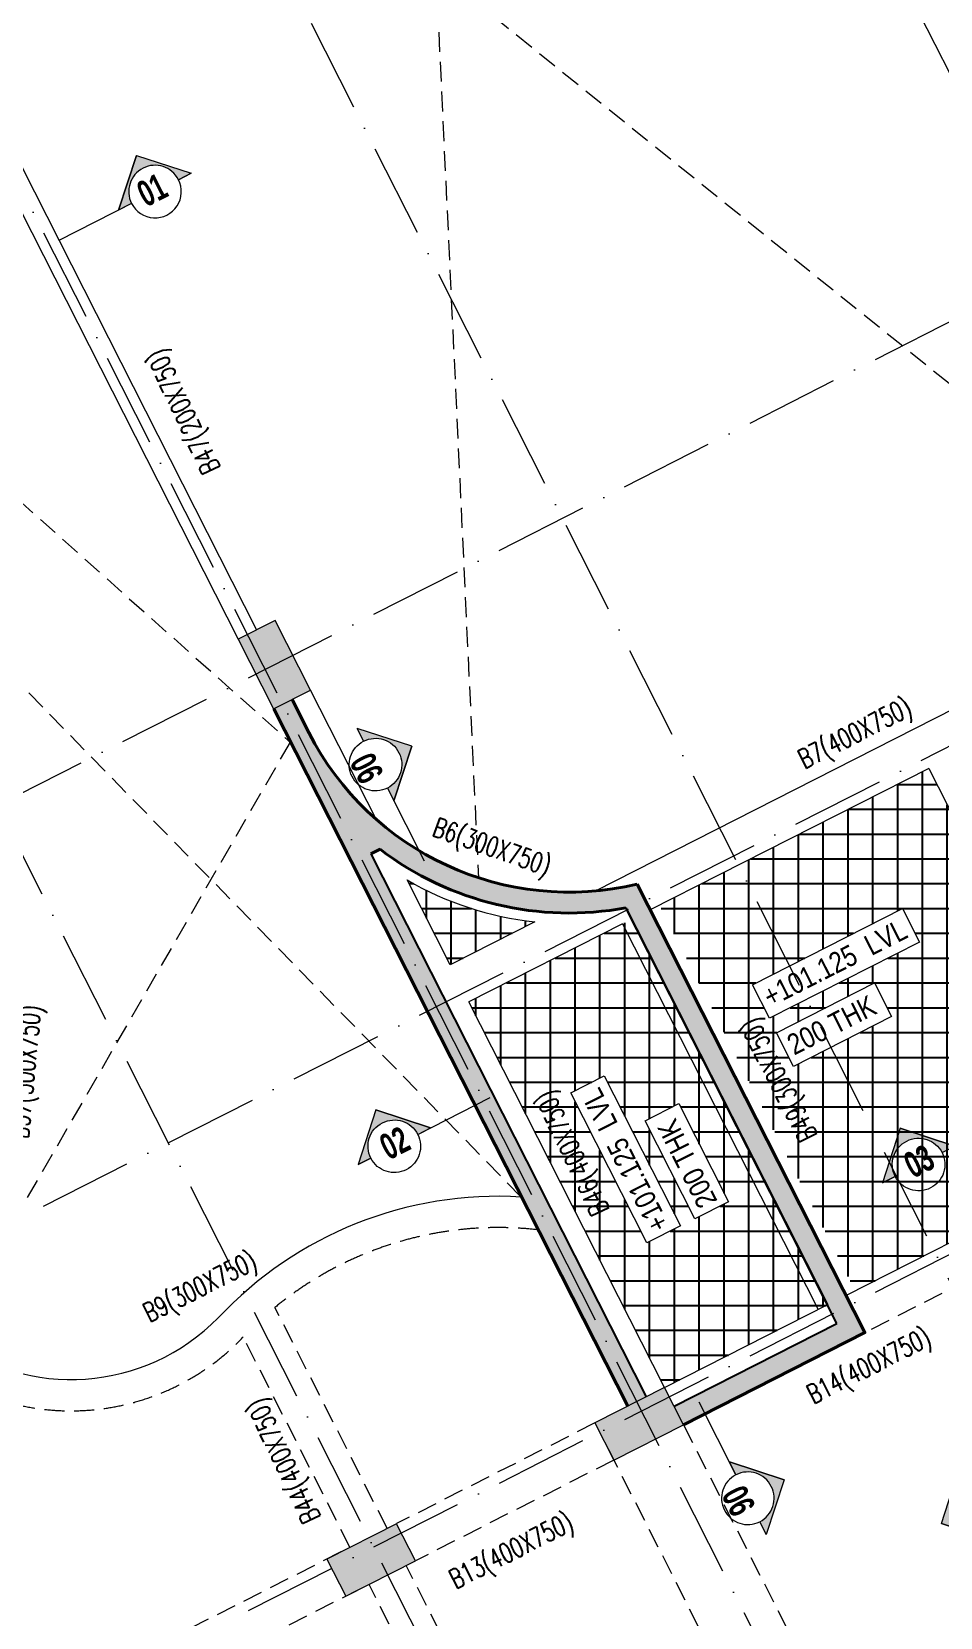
# Model space of a CAD drawing. Header units: millimetres. Extents: x 38 to 25171369, y -3 to 53837.
# Drawn here: x 16453 to 25174, y 26774 to 41989 of the extents above; entities that cross this region are included whole.
import ezdxf

# ---------------------------------------------------------------- set-up
doc = ezdxf.new("R2010")
doc.units = ezdxf.units.MM
for name, pattern in [('ACAD_ISO10W100', [18, 12, -3, 0, -3]), ('CONTINOUS', [0]), ('HIDDEN', [9.524999999999999, 6.349999999999999, -3.174999999999999])]:
    doc.linetypes.add(name, pattern=pattern)
for name, color, linetype, lineweight in [('Elevation-1', 41, 'Continuous', 20), ('G-ANNO-SYMB', 111, 'Continuous', 9), ('Grids', 9, 'ACAD_ISO10W100', 5), ('S - SLAB TXT', 2, 'Continuous', 13), ('S-BEAM-IDEN', 2, 'Continuous', 9), ('S-COL HATCH', 8, 'Continuous', 0), ('S-COLUMN', 6, 'Continuous', 9), ('slab thk box', 8, 'Continuous', 15), ('STR-BEAM', 2, 'CONTINOUS', 18), ('STR-CUTOUT', 1, 'Continuous', 13), ('Wall', 2, 'Continuous', 40)]:
    doc.layers.add(name, color=color, linetype=linetype, lineweight=lineweight)
for name, color, linetype in [('ENV', 8, 'Continuous'), ('Hatch', 8, 'Continuous'), ('S- Structural', 5, 'Continuous')]:
    doc.layers.add(name, color=color, linetype=linetype)
doc.styles.add('ROMANS', font='simplex.shx', dxfattribs={"width": 0.75})
doc.styles.add('S - GRID TXT', font='ARIALN.TTF')
doc.styles.add('Swis721 LtCn BT_B', font='', dxfattribs={"width": 0.9, "height": 249.9999999999997})
doc.styles.get('Swis721 LtCn BT_B').set_extended_font_data('Swis721 LtCn BT', bold=True)
pattern_1 = [(76.91904912068716, (8481941.156514376, -10380930.33164505), (169.6605453855768, 68.26864144296876), [19.04999999999998, -209.5499999999999]), (21.91904912068718, (8481941.156514376, -10380930.33164505), (-117.922084091155, 154.3994784642396), [15.24, -167.64058417]), (127.3704938206872, (8481955.294848047, -10380924.64261044), (51.73846439166561, 222.6681127454979), [16.19000879999996, -178.0902445999997]), (73.10324912068717, (8481918.157770423, -10380885.03597443), (260.7407024185029, 85.23901601558875), [28.575, -314.3249999999999]), (123.554606730687, (8481939.886132024, -10380877.93270783), (99.66317663807634, 328.0970301916781), [24.28502313999997, -267.1356081599996]), (18.10320029068719, (8481918.157770423, -10380885.03597443), (99.66317665560872, 328.09703018691), [22.85996707000001, -251.4597319200001]), (47.91904912068718, (8481946.555291727, -10380884.86052012), (181.4851699990498, -22.54390096167683), [19.04999999999997, -209.5499999999998]), (352.9190491206867, (8481946.555291727, -10380884.86052012), (-28.28203842384937, 192.2103635987195), [15.23999999999992, -167.6399999999987]), (98.3704941206871, (8481961.679055909, -10380886.73917857), (153.2031308433677, 169.6664633316561), [16.19000879999997, -178.0899375999997]), (64.41904912068718, (8481941.156514376, -10380930.33164505), (-35.52675852762901, 76.79155876396536), [0, -165.608, 0, -170.1799999999999, 0, -168.2749999999999]), (34.41904912068717, (8481941.156514376, -10380930.33164505), (14.22468572599232, 119.5770596095955), [0, -97.02800000000003, 0, -161.798, 0, -64.13500000000002]), (354.4190491206872, (8481890.651841635, -10380955.97524456), (123.4925364923681, 56.27807242719971), [0, -63.49999999999988, 0, -198.1199999999995, 0, -262.8899999999989]), (344.4190491206871, (8481868.004006326, -10380967.47461653), (120.5675837037311, 89.73415505928507), [0, -82.54999999999959, 0, -131.5719999999992, 0, -186.6899999999992])]
pattern_2 = [(90, (0, 6.519258e-09), (-238.125, -1.42e-14), []), (180, (0, 6.519258e-09), (-1.42e-14, -238.1250000000001), [])]

# ---------------------------------------------------------------- blocks, each defined once
blk = doc.blocks.new('TRETWREW')
at = {"layer": 'S-COL HATCH'}
h = blk.add_hatch(color=256, dxfattribs=at)
h.dxf.hatch_style = 1
h.paths.add_polyline_path([(44725.15904415026, -119400.7601100541), (45125.15904414281, -119400.7601100746), (45125.19072471931, -118650.7601134013), (44725.19072474167, -118650.7601133938)])
h = blk.add_hatch(color=256, dxfattribs=at)
h.dxf.hatch_style = 1
h.paths.add_polyline_path([(42239.47118132189, -127307.0227723494), (42239.47118131444, -126907.0227723512), (41489.47118131443, -126907.0227723382), (41489.47118131071, -127307.0227723531)])
h = blk.add_hatch(color=256, dxfattribs=at)
h.dxf.hatch_style = 1
h.paths.add_polyline_path([(45125.17398160324, -127306.9861328546), (45125.17398162186, -126906.986132849), (44375.17398158833, -126906.9861328583), (44375.17398158833, -127306.9861328806)])
at = {"layer": 'S-COLUMN'}
for points in [[(44725.15904415026, -119400.7601100541), (45125.15904414281, -119400.7601100746), (45125.19072471931, -118650.7601134013), (44725.19072474167, -118650.7601133938)], [(42239.47118132189, -127307.0227723494), (42239.47118131444, -126907.0227723512), (41489.47118131443, -126907.0227723382), (41489.47118131071, -127307.0227723531)], [(45125.17398160324, -127306.9861328546), (45125.17398162186, -126906.986132849), (44375.17398158833, -126906.9861328583), (44375.17398158833, -127306.9861328806)]]:
    blk.add_lwpolyline(points, close=True, dxfattribs=at)
blk = doc.blocks.new('A$Ce47450c8')
at = {"layer": 'G-ANNO-SYMB', "extrusion": (0, 0, -1)}
h = blk.add_hatch(color=9, dxfattribs=at)
edge = h.paths.add_edge_path(flags=0)
edge.add_line((-136.8343995958566, 252.34375), (0, 252.34375))
edge.add_line((0, 252.34375), (-390.3115636557341, 642.6553136575967))
edge.add_line((-390.3115636557341, 642.6553136575967), (-780.6231273114681, 252.34375))
edge.add_line((-780.6231273114681, 252.34375), (-641.5218995958566, 252.34375))
edge.add_arc((-389.1781495958566, 252.34375), 252.3437499999996, -1.1368683772161603e-13, 180.0000000000005, ccw=False)
for p, q in [((390.3115636557341, 642.6553136575967), (0, 252.34375)), ((390.3115636557341, 642.6553136575967), (780.6231273114681, 252.34375)), ((136.8343995958566, 252.34375), (0, 252.34375)), ((641.5218995958566, 252.34375), (780.6231273114681, 252.34375))]:
    blk.add_line(p, q, dxfattribs=at)
at = {"layer": 'G-ANNO-SYMB', "color": 1, "extrusion": (0, 0, -1)}
for p, q in [((390.3115636557341, 642.6553136575967), (0, 252.34375)), ((780.6231273114681, 252.34375), (390.3115636557341, 642.6553136575967)), ((0, 252.34375), (136.8343995958566, 252.34375))]:
    blk.add_line(p, q, dxfattribs=at)
at = {"layer": 'G-ANNO-SYMB', "color": 2, "extrusion": (0, 0, -1)}
blk.add_line((641.5218995958566, 252.34375), (1422.985443849117, 252.34375), dxfattribs=at)
at = {"layer": 'G-ANNO-SYMB', "color": 5, "extrusion": (0, 0, -1)}
blk.add_line((641.5218995958566, 252.34375), (780.6231273114681, 252.34375), dxfattribs=at)
at = {"layer": 'G-ANNO-SYMB', "extrusion": (0, 0, -1)}
blk.add_arc((-389.1781495958566, 252.34375), 252.34375, 0, 180, dxfattribs=at)
at = {"layer": 'G-ANNO-SYMB', "color": 2, "extrusion": (0, 0, -1)}
for radius, start, end in [(252.3437499999996, 0, 180), (252.34375, 180, 0)]:
    blk.add_arc((-389.1781495958566, 252.34375), radius, start, end, dxfattribs=at)
blk = doc.blocks.new('first floor')
at = {"layer": 'Hatch', "ltscale": 20}
h = blk.add_hatch(dxfattribs=at)
h.set_pattern_fill('AR-CONC', color=256, angle=26.91904912068719)
h.set_pattern_definition(pattern_1)
h.paths.add_polyline_path([(25187398.74734909, 12295173.4148376), (25187577.07675463, 12295263.96108611), (25184932.08736579, 12300473.22464162), (25185021.25206419, 12300518.49777449, 0.2112095281389111), (25187381.60817122, 12299956.75907439), (25187437.22654637, 12299847.21956347), (25187615.55595189, 12299937.76581199), (25187490.27221614, 12300184.51014965, -0.0363887416424099), (25187088.00732069, 12300118.51250617), (25187084.90115312, 12300116.93535843, -0.2050294056517447), (25184986.6386816, 12300801.97631603, -0.0946231538802607), (25184340.73180427, 12301632.33668068), (25184176.52428557, 12301955.72306445), (25184000.44366808, 12301866.31863168)])
h = blk.add_hatch(dxfattribs=at)
h.set_pattern_fill('ANSI37', color=256, scale=75, angle=45)
h.set_pattern_definition(pattern_2)
h.paths.add_polyline_path([(25190987.19216091, 12298598.5399155), (25191254.68626923, 12298734.35928829), (25191254.43463766, 12298734.85487267), (25191519.67878174, 12298869.53183252), (25190288.24707068, 12301294.8171268), (25187704.72065466, 12299983.03893627), (25189583.5553113, 12296282.70377155), (25192167.08172746, 12297594.48196201), (25192085.592835, 12297754.97304792), (25191820.34869091, 12297620.29608808), (25191820.60032248, 12297619.80050367), (25191553.10621415, 12297483.98113089)])
h.paths.add_polyline_path([(25188989.58838943, 12298435.44683975), (25188825.79903692, 12298758.02738119), (25189767.92352105, 12299236.38840873), (25189931.71287358, 12298913.80786728)], flags=16)
h.paths.add_polyline_path([(25188758.97606501, 12298896.34764495), (25188595.18671249, 12299218.92818639), (25190035.30534572, 12299950.14432687), (25190199.09469826, 12299627.56378544)], flags=16)
h.paths.add_polyline_path([(25187437.22654636, 12299847.21956348), (25185874.33830914, 12299053.66750567), (25187753.17232243, 12295353.33203975), (25189316.06119867, 12296146.88440727)])
h.paths.add_polyline_path([(25188043.65906371, 12296971.65946155), (25187565.29803618, 12297913.7839457), (25187887.87857761, 12298077.57329824), (25188366.23960517, 12297135.44881408)], flags=16)
h.paths.add_polyline_path([(25187905.33879998, 12296904.83648967), (25187582.75825851, 12296741.04713715), (25186851.54211803, 12298181.16577038), (25187174.12265946, 12298344.95512292)], flags=16)
h.paths.add_polyline_path([(25188976.09946045, 12298466.5612479), (25189873.36649335, 12298921.93487146), (25189734.72620161, 12299195.11135067), (25188837.45916872, 12298739.7377271)], flags=8)
h.paths.add_polyline_path([(25188745.48713606, 12298927.4620531), (25190171.58879603, 12299651.22549995), (25190032.9485043, 12299924.40197916), (25188606.84684432, 12299200.63853231)], flags=8)
h.paths.add_polyline_path([(25190133.75256438, 12297195.23143947), (25190496.57577659, 12297379.45389365), (25190257.89800158, 12297849.52599966), (25189895.07478937, 12297665.30354547)], flags=24)
h.paths.add_polyline_path([(25191497.25187822, 12298896.73969194), (25190794.32927134, 12300256.11189756), (25190413.64160582, 12300059.26075911), (25191116.5642127, 12298699.88855348)], flags=24)
h.paths.add_polyline_path([(25189377.28000409, 12297773.69849371), (25188674.3573972, 12299133.07069934), (25188293.66973168, 12298936.21956089), (25188996.59233856, 12297576.84735527)], flags=24)
h.paths.add_polyline_path([(25188335.12519706, 12297121.95988525), (25187879.75157162, 12298019.2269172), (25187606.5750927, 12297880.5866249), (25188061.94871814, 12296983.31959293)], flags=8)
h.paths.add_polyline_path([(25187874.22439184, 12296891.34756084), (25187150.46094201, 12298317.44921932), (25186877.28446309, 12298178.80892701), (25187601.04791293, 12296752.70726853)], flags=8)
h.paths.add_polyline_path([(25187377.53469175, 12297054.47245112), (25186719.79593681, 12298436.27298482), (25186332.8272926, 12298252.07543386), (25186990.56604754, 12296870.27490014)], flags=24)
h = blk.add_hatch(dxfattribs=at)
h.set_pattern_fill('ANSI37', color=256, scale=75, angle=45)
h.set_pattern_definition(pattern_2)
h.paths.add_polyline_path([(25185280.20231221, 12300223.80772544), (25185693.24537252, 12299410.3260935), (25186506.72908744, 12299823.37013632, -0.1050462632581063)])
h = blk.add_hatch(dxfattribs=at)
h.set_pattern_fill('AR-CONC', color=256, angle=26.91904912068719)
h.set_pattern_definition(pattern_1)
h.paths.add_polyline_path([(25187615.55595189, 12299937.76581199), (25187437.22654637, 12299847.21956348), (25189406.6074429, 12295968.55500688), (25187843.73220511, 12295175.00954959), (25187934.2784622, 12294996.6801304), (25189675.48310552, 12295880.7718363)])
at = {"layer": 'ENV', "color": 1, "ltscale": 10}
for p, q in [((25185021.25206419, 12300518.49777449), (25184932.08736579, 12300473.22464162)), ((25184932.08736579, 12300473.22464162), (25187577.09333302, 12295263.92843528)), ((25189406.60744719, 12295968.55500173), (25187381.60817122, 12299956.75907439)), ((25187843.73220347, 12295175.00955608), (25189406.60744719, 12295968.55500173))]:
    blk.add_line(p, q, dxfattribs=at)
at = {"layer": 'ENV', "color": 8, "ltscale": 10}
blk.add_line((25187381.60826313, 12299956.75889337), (25189316.0612906, 12296146.88422624), dxfattribs=at)
at = {"layer": 'ENV', "color": 1, "ltscale": 10}
blk.add_arc((25186836.67588771, 12302906.85209097), 3000.000000009098, 232.7609914330591, 280.4655383231507, dxfattribs=at)
at = {"layer": 'slab thk box', "color": 5, "linetype": 'ByBlock'}
for points in [[(25190199.09469826, 12299627.56378544), (25188758.97606501, 12298896.34764495), (25188595.18671249, 12299218.92818639), (25190035.30534572, 12299950.14432687)], [(25189931.71287358, 12298913.80786728), (25188989.58838943, 12298435.44683975), (25188825.79903692, 12298758.02738119), (25189767.92352105, 12299236.38840873)], [(25187174.12265946, 12298344.95512292), (25187905.33879998, 12296904.83648967), (25187582.75825851, 12296741.04713715), (25186851.54211803, 12298181.16577038)], [(25187887.87857761, 12298077.57329824), (25188366.23960517, 12297135.44881408), (25188043.65906371, 12296971.65946155), (25187565.29803618, 12297913.7839457)]]:
    blk.add_lwpolyline(points, close=True, dxfattribs=at)
at = {"layer": 'STR-BEAM', "ltscale": 30}
for p, q in [((25191283.04330751, 12306405.20413865), (25188257.1319361, 12312362.97627614)), ((25180635.43329483, 12308488.07860865), (25183658.67451142, 12302533.92436062)), ((25180811.7435488, 12308582.60149649), (25183837.00347771, 12302624.4714742)), ((25192781.17594037, 12303009.20268227), (25187084.9011531, 12300116.93535842, -2.6993505e-09)), ((25184986.63567886, 12300801.98246543), (25184354.85602769, 12302046.26227808)), ((25186376.32104534, 12297181.49333385), (25183998.19722989, 12301865.16975486)), ((25190288.24707068, 12301294.8171268), (25187615.55595188, 12299937.765812)), ((25190288.24707068, 12301294.8171268), (25192167.08172746, 12297594.48196201)), ((25185693.24537252, 12299410.3260935), (25185280.20231222, 12300223.80772542)), ((25186506.72908744, 12299823.37013632, -2.9733216e-09), (25185693.24537252, 12299410.3260935, -3.3588193e-09)), ((25187615.55595188, 12299937.765812), (25189494.39060851, 12296237.43064729)), ((25187348.06184359, 12299801.94643922), (25185874.33830914, 12299053.66750567)), ((25187348.06184359, 12299801.94643922), (25189226.89649589, 12296101.61128301)), ((25187753.17569621, 12295353.32539513), (25185874.33830914, 12299053.66750567)), ((25192167.08172746, 12297594.48196201), (25189494.39060851, 12296237.43064729)), ((25189316.06120298, 12296146.8843988), (25187755.43540282, 12295354.48108709))]:
    blk.add_line(p, q, dxfattribs=at)
at = {"layer": 'STR-BEAM', "linetype": 'HIDDEN', "ltscale": 30}
for p, q in [((25184986.63889721, 12300801.97612692), (25184986.63567886, 12300801.98246543)), ((25187396.51685416, 12295172.23295913), (25186536.24586326, 12296866.52379876)), ((25191433.99217045, 12296773.64981286), (25187936.52789985, 12294997.82227601)), ((25185089.35829827, 12294002.17737525), (25184013.04023865, 12296121.96878434)), ((25184732.69948721, 12293821.08487821), (25183708.5012156, 12295838.22718844, 5.286438e-09)), ((25187084.47029405, 12295013.8404988, -2.2714598e-09), (25185180.07943681, 12294047.13372939)), ((25187084.43418083, 12295013.82216701), (25188623.78693331, 12291982.09200856)), ((25187934.26147691, 12294996.71280639), (25189292.52220408, 12292321.6404405)), ((25187265.5267149, 12294657.16337244, -2.2714598e-09), (25185361.13585766, 12293690.45660303)), ((25186630.3285836, 12290969.91920062), (25185272.08463423, 12293644.95919422)), ((25186273.66977252, 12290788.82670359), (25184915.42582316, 12293463.8666972)), ((25184826.17994245, 12293418.5524949, -2.6435951e-09), (25183006.53790837, 12292494.86591786))]:
    blk.add_line(p, q, dxfattribs=at)
at = {"layer": 'STR-BEAM', "color": 2, "linetype": 'HIDDEN', "ltscale": 30}
blk.add_lwpolyline([(25184646.24210104, 12293775.79743448), (25180254.36184549, 12291545.83220968)], dxfattribs=at)
at = {"layer": 'STR-BEAM', "color": 2, "ltscale": 0.05}
for centre, radius, start, end in [((25186835.95251753, 12302910.39413755, -5.3986854e-09), 2804.529795490907, 228.7456831464853, 275.0926555936319), ((25186154.2942755, 12293513.21618021), 3674.990226160679, 86.53633121677447, 136.9490080144364), ((25182054.65594319, 12297414.16712699, 5.286438e-09), 1984.467306849355, 232.6535010708312, 315.4477127986873)]:
    blk.add_arc(centre, radius, start, end, dxfattribs=at)
at = {"layer": 'STR-BEAM', "ltscale": 30}
blk.add_arc((25186835.95251753, 12302910.39413755, -5.3986854e-09), 3104.529795490909, 239.9256980329126, 263.9125570571325, dxfattribs=at)
at = {"layer": 'STR-BEAM', "color": 2, "linetype": 'HIDDEN', "ltscale": 30}
for centre, radius, start, end in [((25186154.2942755, 12293513.21618021), 3374.990226160678, 83.50184797892163, 129.3790169456648), ((25182054.65594319, 12297414.16712699, 5.286438e-09), 2284.467306849355, 234.9713363760316, 316.3817577218968)]:
    blk.add_arc(centre, radius, start, end, dxfattribs=at)
at = {"layer": 'STR-CUTOUT', "color": 1, "linetype": 'HIDDEN', "ltscale": 30}
for p, q in [((25185115.55852553, 12318351.07552869), (25185965.81746963, 12300243.84620871)), ((25178762.56151811, 12314429.89291896, -3.40943028e-08), (25192669.91580192, 12303228.46439403)), ((25178134.86183215, 12306916.08723479, 1.2892585e-09), (25184161.1425067, 12301544.62957521, -1.1437767e-09)), ((25186376.32104534, 12297181.49333385), (25180793.08452423, 12302895.29241791, 1.2833645e-09)), ((25184159.48293005, 12301547.52096881), (25180858.42252362, 12295830.77327267, 5.286438e-09))]:
    blk.add_line(p, q, dxfattribs=at)
at = {"layer": 'Wall', "color": 1, "ltscale": 20}
blk.add_line((25184176.52428557, 12301955.72306445), (25184340.85915484, 12301632.0858795), dxfattribs=at)
at = {"layer": 'Wall', "color": 1, "ltscale": 50}
for points in [[(25184000.44375066, 12301866.31846905), (25187398.74733274, 12295173.41482929)], [(25187934.27814884, 12294996.67997129), (25189675.48310552, 12295880.7718363), (25187490.27221614, 12300184.51014965)]]:
    blk.add_lwpolyline(points, dxfattribs=at)
for points in [[(25184337.81212444, 12301638.06650004, 0.3466624264100374), (25187490.27221614, 12300184.51014965, 0.3466624264100374)], [(25185021.25215612, 12300518.49759345, 0.21120952813873), (25187381.60826313, 12299956.75889337, 0.21120952813873)]]:
    blk.add_lwpolyline(points, format="xyb", dxfattribs=at)
at = {"layer": 'Wall', "color": 8, "ltscale": 10}
blk.add_lwpolyline([(25185021.25215612, 12300518.49759345), (25184932.08745771, 12300473.22446058)], dxfattribs=at)
at = {"layer": 'Elevation-1', "rotation": 26.91905313455809}
blk.add_blockref('TRETWREW', (25090062.68459718, 12388080.03250422), dxfattribs=at)
at = {"layer": 'Elevation-1', "ltscale": 20, "xscale": -1}
for p, rotation in [((25183322.42190327, 12306781.00631033), 26.91905313518639), ((25188503.40635609, 12293829.64999843, -1.9383502e-09), 296.9190451072762), ((25190806.08888133, 12294686.05629218), 116.9190531340981)]:
    blk.add_blockref('A$Ce47450c8', p, dxfattribs=dict(at, rotation=rotation))
at = {"layer": 'Elevation-1', "ltscale": 20}
for p, rotation in [((25184576.49734024, 12301563.63696328, -1.9383502e-09), 296.9190451072763), ((25184925.41356688, 12297267.27051036), 26.91905313415539), ((25189958.0381469, 12297092.03133099), 26.91905313415539)]:
    blk.add_blockref('A$Ce47450c8', p, dxfattribs=dict(at, rotation=rotation))
at = {"layer": 'G-ANNO-SYMB', "color": 1, "char_height": 250, "line_spacing_factor": 0.9642671421142559, "style": 'Swis721 LtCn BT_B'}
for s, insert, width, attachment_point, rotation in [('01', (25182776.44241667, 12306956.98753106), 333.0937499999994, 2, 26.919053133864782), ('06', (25184778.80226243, 12301238.43804495, -1.9383502e-09), 333.0937499999995, 8, 296.9190451059545), ('02', (25185105.50009655, 12297811.90968604), 333.0937499999995, 2, 26.919053135477107), ('03', (25190138.12467659, 12297636.67050665), 333.0937499999995, 2, 26.919053135477107), ('06', (25188348.64181901, 12294207.69423275, -1.9383502e-09), 333.0937499999995, 8, 296.9190451059545)]:
    blk.add_mtext(s, dxfattribs=dict(at, insert=insert, width=width, attachment_point=attachment_point, rotation=rotation))
at = {"layer": 'S - SLAB TXT', "color": 1, "linetype": 'Continuous', "style": 'S - GRID TXT'}
for s, rotation, p in [('+101.125  LVL', 26.90833201519129, (25188766.36629921, 12298999.13955855)), ('200 THK', 26.90833201519129, (25188996.9786236, 12298538.23875335)), ('+101.125  LVL', 116.9083322999778, (25187802.54688634, 12296912.22672385)), ('200 THK', 116.9083322999778, (25188263.44769156, 12297142.83904825))]:
    blk.add_text(s, height=200, rotation=rotation, dxfattribs=at).set_placement(p)
at = {"layer": 'S-BEAM-IDEN', "color": 3, "style": 'ROMANS', "width": 0.7}
for s, height, rotation, p in [('B47(200X750)', 187.5, 115.4545054848954, (25183493.87978513, 12304177.4045564)), ('B7(400X750)', 187.5, 26.92000000467278, (25189095.74760244, 12301284.75661664)), ('B6(300X750)', 187.5, 340.5624341273157, (25185510.65277526, 12300652.30233274)), ('B37(300X750)', 187.4999999999999, 84.42551290522297, (25181644.23209864, 12297735.21637258, -3.50933615473e-05)), ('B49(300X750)', 187.5, 117.3431933569012, (25189225.50658554, 12297775.6304572)), ('B46(400X750)', 187.5, 115.4545054848954, (25187225.9073986, 12297061.40549047)), ('B9(300X750)', 187.5, 26.92000000467278, (25182808.67725972, 12295972.33718209)), ('B14(400X750)', 187.5, 26.92000000467278, (25189179.76878571, 12295189.17826097)), ('B44(400X750)', 187.5, 115.4545054848954, (25184456.3109596, 12294108.56238002)), ('B13(400X750)', 187.5, 26.92000000467278, (25185746.67540736, 12293415.14828738))]:
    blk.add_text(s, height=height, rotation=rotation, dxfattribs=at).set_placement(p)
blk = doc.blocks.new('A$Cab1eb2bb')
at = {"layer": 'Grids', "ltscale": 75}
for p, q in [((26738.61240994185, 19598.37080249749), (10840.69226721301, 50913.99241841026)), ((23558.93429214507, 18792.39054869674), (7987.421775173396, 49465.25243998133)), ((20691.56877627224, 18065.57484577968), (5414.528942607343, 48158.56991892681)), ((11114.18298839032, 33958.09579973854), (25155.67011968792, 41087.620959213)), ((12758.04652888328, 30720.53253526799), (26822.14606066421, 37861.5390767809)), ((14727.42743424698, 26841.86796494573), (28818.61706726626, 33996.62942832522))]:
    blk.add_line(p, q, dxfattribs=at)

msp = doc.modelspace()

# ---------------------------------------------------------------- block references
at = {"layer": 'S- Structural'}
msp.add_blockref('first floor', (-25165225.06285566, -12266374.72438792), dxfattribs=at)

# ---------------------------------------------------------------- next in the draw order: block references
at = {"layer": 'Grids', "ltscale": 20}
msp.add_blockref('A$Cab1eb2bb', (3806.697926664582, -3.042900485949758), dxfattribs=at)

doc.saveas('drawing.dxf')
